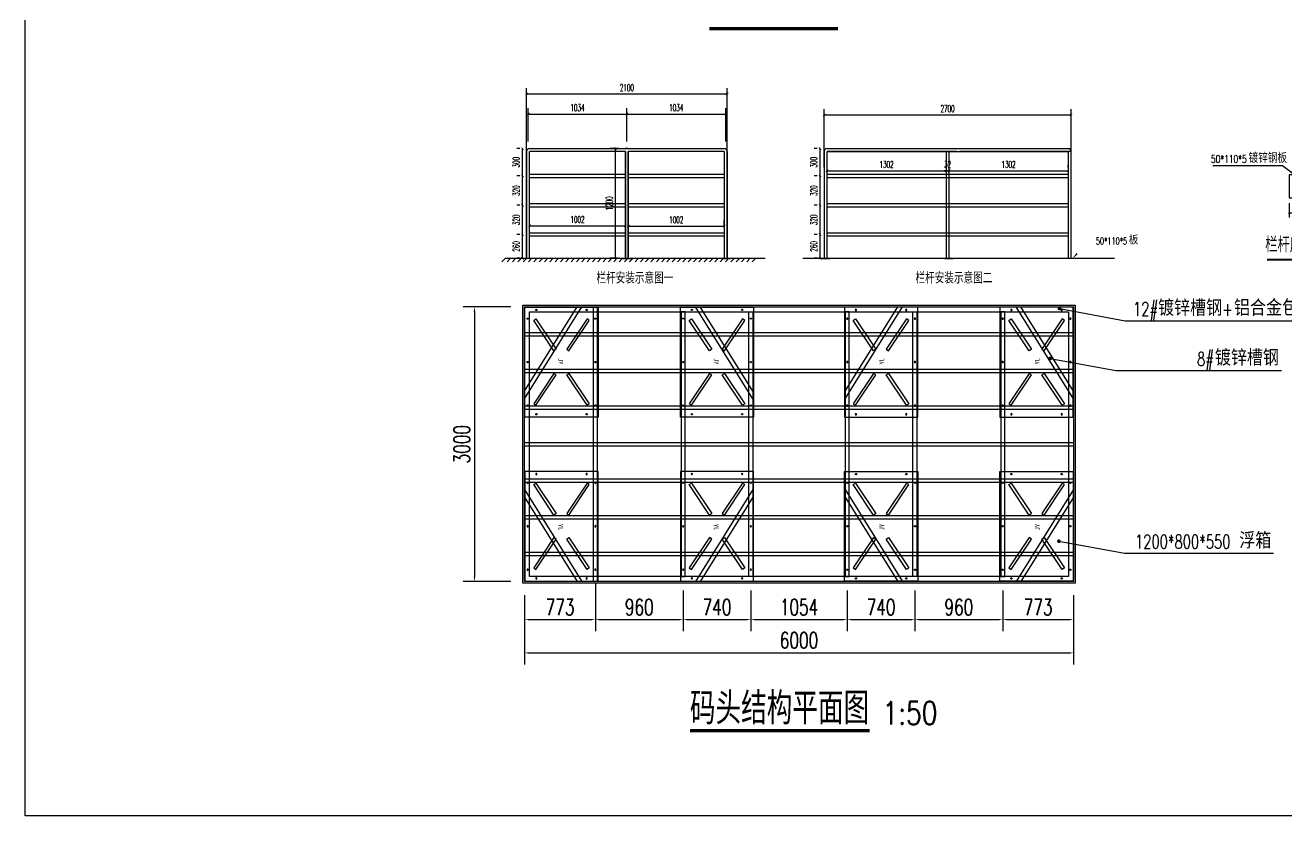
# Model space of a CAD drawing. Header units: millimetres. Extents: x 482615 to 507043, y 486319 to 505296.
# Drawn here: x 482615 to 496407, y 486319 to 494959 of the extents above; entities that cross this region are included whole.
import ezdxf

# ---------------------------------------------------------------- set-up
doc = ezdxf.new("R2010")
doc.units = ezdxf.units.MM
doc.header["$LTSCALE"] = 1000
for name, color, linetype in [('DIM_LEAD', 3, 'Continuous'), ('DIM_SYMB', 3, 'Continuous'), ('PUB_DIM', 3, 'Continuous'), ('PUB_TEXT', 7, 'Continuous'), ('W-FLOAT_BOWL浮筒', 253, 'Continuous'), ('W-STEEL_FRAME钢架', 3, 'Continuous'), ('W-STEEL_KEEL钢龙骨', 5, 'Continuous')]:
    doc.layers.add(name, color=color, linetype=linetype)
doc.styles.add('_TCH_DIM', font='SIMPLEX.shx', dxfattribs={"bigfont": 'hztxt.shx'})
doc.styles.add('_TCH_DIM_T3', font='SIMPLEX.shx', dxfattribs={"width": 0.494118, "bigfont": 'GBCBIG.shx'})
doc.styles.get("Standard").update_dxf_attribs({"font": 'simplex.shx', "width": 0.8, "bigfont": 'hztxt.shx'})
doc.styles.add('STANDARD_T3', font='simplex.shx', dxfattribs={"width": 0.7, "bigfont": 'hztxt.shx'})
doc.styles.add('黑体', font='simhei.ttf', dxfattribs={"width": 0.8})
doc.dimstyles.new('_TCH_ARCH&&25', dxfattribs={"dimtxt": 74.375, "dimasz": 25, "dimexe": 62.5, "dimexo": 75, "dimgap": 31.5625, "dimtad": 1, "dimdec": 0, "dimzin": 0, "dimdsep": 46, "dimtxsty": '_TCH_DIM_T3', "dimblk": 'ARCHTICK', "dimcen": 0.09, "dimclrt": 7, "dimazin": 2, "dimtfac": 1, "dimtdec": 0, "dimtix": 1, "dimtmove": 2, "dimatfit": 3, "dimfxl": 0, "dimtolj": 1, "dimtzin": 0, "dimarcsym": 0})
doc.dimstyles.new('W&&50', dxfattribs={"dimtxt": 175, "dimasz": 50, "dimexe": 125, "dimexo": 150, "dimgap": 50, "dimtad": 1, "dimdec": 0, "dimzin": 0, "dimdsep": 46, "dimtxsty": 'STANDARD_T3', "dimcen": 0.09, "dimclrd": 1, "dimclre": 1, "dimclrt": 7, "dimazin": 2, "dimtfac": 1, "dimtdec": 0, "dimtix": 1, "dimtmove": 2, "dimatfit": 3, "dimfxl": 0, "dimtolj": 1, "dimtzin": 0, "dimarcsym": 0})

# ---------------------------------------------------------------- blocks, each defined once
blk = doc.blocks.new('*D6')
at = {"layer": 'Defpoints', "color": 0, "transparency": 16777216}
for p in [(488075, 491880), (487527, 488880), (488075, 488880)]:
    blk.add_point(p, dxfattribs=at)
at = {"layer": 'W-STEEL_FRAME钢架', "color": 1, "lineweight": -2, "transparency": 16777216}
for p, q in [((487925, 491880), (487402, 491880)), ((487527, 491830), (487527, 488930)), ((487925, 488880), (487402, 488880))]:
    blk.add_line(p, q, dxfattribs=at)
at = {"layer": 'W-STEEL_FRAME钢架', "color": 1, "transparency": 16777216}
for points in [[(487518, 491830), (487535, 491830), (487527, 491880)], [(487518, 488930), (487535, 488930), (487527, 488880)]]:
    blk.add_solid(points, dxfattribs=at)
at = {"layer": 'W-STEEL_FRAME钢架', "color": 7, "transparency": 16777216, "insert": (487389, 490380), "char_height": 175, "attachment_point": 5, "rotation": 90, "style": 'STANDARD_T3'}
blk.add_mtext('\\A1;3000', dxfattribs=at)
blk = doc.blocks.new('*D7')
at = {"layer": 'Defpoints', "color": 0, "transparency": 16777216}
for p in [(488075, 488880), (494075, 488880), (494075, 488099)]:
    blk.add_point(p, dxfattribs=at)
at = {"layer": 'W-STEEL_FRAME钢架', "color": 1, "lineweight": -2, "transparency": 16777216}
for p, q in [((488075, 488730), (488075, 487974)), ((494075, 488730), (494075, 487974)), ((488125, 488099), (494025, 488099))]:
    blk.add_line(p, q, dxfattribs=at)
at = {"layer": 'W-STEEL_FRAME钢架', "color": 1, "transparency": 16777216}
for points in [[(488125, 488108), (488125, 488091), (488075, 488099)], [(494025, 488108), (494025, 488091), (494075, 488099)]]:
    blk.add_solid(points, dxfattribs=at)
at = {"layer": 'W-STEEL_FRAME钢架', "color": 7, "transparency": 16777216, "insert": (491075, 488237), "char_height": 175, "attachment_point": 5, "style": 'STANDARD_T3'}
blk.add_mtext('\\A1;6000', dxfattribs=at)
blk = doc.blocks.new('*D8')
at = {"layer": 'Defpoints', "color": 0, "transparency": 16777216}
for p in [(488848, 489008), (488075, 488880), (488848, 488463)]:
    blk.add_point(p, dxfattribs=at)
at = {"layer": 'W-STEEL_FRAME钢架', "color": 1, "lineweight": -2, "transparency": 16777216}
for p, q in [((488848, 488858), (488848, 488338)), ((488075, 488730), (488075, 488338)), ((488125, 488463), (488798, 488463))]:
    blk.add_line(p, q, dxfattribs=at)
at = {"layer": 'W-STEEL_FRAME钢架', "color": 1, "transparency": 16777216}
for points in [[(488125, 488471), (488125, 488455), (488075, 488463)], [(488798, 488471), (488798, 488455), (488848, 488463)]]:
    blk.add_solid(points, dxfattribs=at)
at = {"layer": 'W-STEEL_FRAME钢架', "color": 7, "transparency": 16777216, "insert": (488462, 488600), "char_height": 175, "attachment_point": 5, "style": 'STANDARD_T3'}
blk.add_mtext('\\A1;773', dxfattribs=at)
blk = doc.blocks.new('*D9')
at = {"layer": 'Defpoints', "color": 0, "transparency": 16777216}
for p in [(488848, 489008), (489808, 488933), (489808, 488463)]:
    blk.add_point(p, dxfattribs=at)
at = {"layer": 'W-STEEL_FRAME钢架', "color": 1, "lineweight": -2, "transparency": 16777216}
for p, q in [((488848, 488858), (488848, 488338)), ((489808, 488783), (489808, 488338)), ((488898, 488463), (489758, 488463))]:
    blk.add_line(p, q, dxfattribs=at)
at = {"layer": 'W-STEEL_FRAME钢架', "color": 1, "transparency": 16777216}
for points in [[(488898, 488471), (488898, 488455), (488848, 488463)], [(489758, 488471), (489758, 488455), (489808, 488463)]]:
    blk.add_solid(points, dxfattribs=at)
at = {"layer": 'W-STEEL_FRAME钢架', "color": 7, "transparency": 16777216, "insert": (489328, 488600), "char_height": 175, "attachment_point": 5, "style": 'STANDARD_T3'}
blk.add_mtext('\\A1;960', dxfattribs=at)
blk = doc.blocks.new('*D10')
at = {"layer": 'Defpoints', "color": 0, "transparency": 16777216}
for p in [(489808, 488933), (490548, 488933), (490548, 488463)]:
    blk.add_point(p, dxfattribs=at)
at = {"layer": 'W-STEEL_FRAME钢架', "color": 1, "lineweight": -2, "transparency": 16777216}
for p, q in [((489808, 488783), (489808, 488338)), ((490548, 488783), (490548, 488338)), ((489858, 488463), (490498, 488463))]:
    blk.add_line(p, q, dxfattribs=at)
at = {"layer": 'W-STEEL_FRAME钢架', "color": 1, "transparency": 16777216}
for points in [[(489858, 488471), (489858, 488455), (489808, 488463)], [(490498, 488471), (490498, 488455), (490548, 488463)]]:
    blk.add_solid(points, dxfattribs=at)
at = {"layer": 'W-STEEL_FRAME钢架', "color": 7, "transparency": 16777216, "insert": (490178, 488600), "char_height": 175, "attachment_point": 5, "style": 'STANDARD_T3'}
blk.add_mtext('\\A1;740', dxfattribs=at)
blk = doc.blocks.new('*D11')
at = {"layer": 'Defpoints', "color": 0, "transparency": 16777216}
for p in [(490548, 488933), (491602, 488933), (491602, 488463)]:
    blk.add_point(p, dxfattribs=at)
at = {"layer": 'W-STEEL_FRAME钢架', "color": 1, "lineweight": -2, "transparency": 16777216}
for p, q in [((490548, 488783), (490548, 488338)), ((491602, 488783), (491602, 488338)), ((490598, 488463), (491552, 488463))]:
    blk.add_line(p, q, dxfattribs=at)
at = {"layer": 'W-STEEL_FRAME钢架', "color": 1, "transparency": 16777216}
for points in [[(490598, 488471), (490598, 488455), (490548, 488463)], [(491552, 488471), (491552, 488455), (491602, 488463)]]:
    blk.add_solid(points, dxfattribs=at)
at = {"layer": 'W-STEEL_FRAME钢架', "color": 7, "transparency": 16777216, "insert": (491075, 488600), "char_height": 175, "attachment_point": 5, "style": 'STANDARD_T3'}
blk.add_mtext('\\A1;1054', dxfattribs=at)
blk = doc.blocks.new('*D12')
at = {"layer": 'Defpoints', "color": 0, "transparency": 16777216}
for p in [(491602, 488933), (492342, 488933), (492342, 488463)]:
    blk.add_point(p, dxfattribs=at)
at = {"layer": 'W-STEEL_FRAME钢架', "color": 1, "lineweight": -2, "transparency": 16777216}
for p, q in [((491602, 488783), (491602, 488338)), ((492342, 488783), (492342, 488338)), ((491652, 488463), (492292, 488463))]:
    blk.add_line(p, q, dxfattribs=at)
at = {"layer": 'W-STEEL_FRAME钢架', "color": 1, "transparency": 16777216}
for points in [[(491652, 488471), (491652, 488455), (491602, 488463)], [(492292, 488471), (492292, 488455), (492342, 488463)]]:
    blk.add_solid(points, dxfattribs=at)
at = {"layer": 'W-STEEL_FRAME钢架', "color": 7, "transparency": 16777216, "insert": (491972, 488600), "char_height": 175, "attachment_point": 5, "style": 'STANDARD_T3'}
blk.add_mtext('\\A1;740', dxfattribs=at)
blk = doc.blocks.new('*D13')
at = {"layer": 'Defpoints', "color": 0, "transparency": 16777216}
for p in [(492342, 488933), (493302, 488933), (493302, 488463)]:
    blk.add_point(p, dxfattribs=at)
at = {"layer": 'W-STEEL_FRAME钢架', "color": 1, "lineweight": -2, "transparency": 16777216}
for p, q in [((492342, 488783), (492342, 488338)), ((493302, 488783), (493302, 488338)), ((492392, 488463), (493252, 488463))]:
    blk.add_line(p, q, dxfattribs=at)
at = {"layer": 'W-STEEL_FRAME钢架', "color": 1, "transparency": 16777216}
for points in [[(492392, 488471), (492392, 488455), (492342, 488463)], [(493252, 488471), (493252, 488455), (493302, 488463)]]:
    blk.add_solid(points, dxfattribs=at)
at = {"layer": 'W-STEEL_FRAME钢架', "color": 7, "transparency": 16777216, "insert": (492822, 488600), "char_height": 175, "attachment_point": 5, "style": 'STANDARD_T3'}
blk.add_mtext('\\A1;960', dxfattribs=at)
blk = doc.blocks.new('*D14')
at = {"layer": 'Defpoints', "color": 0, "transparency": 16777216}
for p in [(493302, 488933), (494075, 488880), (494075, 488463)]:
    blk.add_point(p, dxfattribs=at)
at = {"layer": 'W-STEEL_FRAME钢架', "color": 1, "lineweight": -2, "transparency": 16777216}
for p, q in [((493302, 488783), (493302, 488338)), ((494075, 488730), (494075, 488338)), ((493352, 488463), (494025, 488463))]:
    blk.add_line(p, q, dxfattribs=at)
at = {"layer": 'W-STEEL_FRAME钢架', "color": 1, "transparency": 16777216}
for points in [[(493352, 488471), (493352, 488455), (493302, 488463)], [(494025, 488471), (494025, 488455), (494075, 488463)]]:
    blk.add_solid(points, dxfattribs=at)
at = {"layer": 'W-STEEL_FRAME钢架', "color": 7, "transparency": 16777216, "insert": (493689, 488600), "char_height": 175, "attachment_point": 5, "style": 'STANDARD_T3'}
blk.add_mtext('\\A1;773', dxfattribs=at)
blk = doc.blocks.new('*U31')
at = {"layer": 'W-STEEL_KEEL钢龙骨'}
blk.add_lwpolyline([(-3000, 20), (3000, 20), (3000, -20), (-3000, -20)], close=True, dxfattribs=at)
blk = doc.blocks.new('*U32')
at = {"layer": 'W-STEEL_KEEL钢龙骨', "color": 0, "linetype": 'ByBlock', "lineweight": -2, "transparency": 16777216}
for p in [(0, 2400), (0, 2000), (0, 1600), (0, 1200), (0, 800), (0, 400), (0, 0)]:
    blk.add_blockref('*U31', p, dxfattribs=at)
blk = doc.blocks.new('*U90')
blk.add_lwpolyline([(19, 19), (-19, -19)])
blk = doc.blocks.new('*U91')
at = {"color": 0, "linetype": 'ByBlock', "lineweight": -2, "transparency": 16777216}
for p in [(0, 0), (58, 0), (116, 0), (175, 0), (233, 0), (291, 0), (349, 0), (408, 0), (466, 0), (524, 0), (582, 0), (640, 0), (699, 0), (757, 0), (815, 0), (873, 0), (932, 0), (990, 0), (1048, 0), (1106, 0), (1165, 0), (1223, 0), (1281, 0), (1339, 0), (1397, 0), (1456, 0), (1514, 0), (1572, 0), (1630, 0), (1689, 0), (1747, 0), (1805, 0), (1863, 0), (1921, 0), (1980, 0), (2038, 0), (2096, 0), (2154, 0), (2213, 0), (2271, 0), (2329, 0), (2387, 0), (2445, 0), (2504, 0), (2562, 0), (2620, 0), (2678, 0), (2737, 0)]:
    blk.add_blockref('*U90', p, dxfattribs=at)
blk = doc.blocks.new('_ArchTick')
at = {"color": 0, "linetype": 'ByBlock', "const_width": 0.4}
blk.add_lwpolyline([(-0.5, -0.5), (0.5, 0.5)], dxfattribs=at)
blk = doc.blocks.new('*D92')
at = {"layer": 'Defpoints', "color": 0, "transparency": 16777216}
for p in [(489193, 493989), (488113, 493612), (489193, 493612)]:
    blk.add_point(p, dxfattribs=at)
at = {"layer": 'PUB_DIM', "color": 0, "lineweight": -2, "transparency": 16777216}
for p, q in [((488113, 493687), (488113, 494052)), ((489193, 493687), (489193, 494052)), ((488113, 493989), (489193, 493989))]:
    blk.add_line(p, q, dxfattribs=at)
at = {"layer": 'PUB_DIM', "color": 0, "lineweight": -2, "transparency": 16777216, "xscale": 25, "yscale": 25, "zscale": 25, "rotation": 180}
blk.add_blockref('_ArchTick', (488113, 493989), dxfattribs=at)
at = {"layer": 'PUB_DIM', "color": 0, "lineweight": -2, "transparency": 16777216, "xscale": 25, "yscale": 25, "zscale": 25}
blk.add_blockref('_ArchTick', (489193, 493989), dxfattribs=at)
at = {"layer": 'PUB_DIM', "color": 7, "transparency": 16777216, "insert": (488653, 494058), "char_height": 74.38, "attachment_point": 5, "style": '_TCH_DIM_T3'}
blk.add_mtext('\\A1;{\\W0.5;1034}', dxfattribs=at)
blk = doc.blocks.new('*D93')
at = {"layer": 'Defpoints', "color": 0, "transparency": 16777216}
for p in [(490273, 493989), (489193, 493612), (490273, 493612)]:
    blk.add_point(p, dxfattribs=at)
at = {"layer": 'PUB_DIM', "color": 0, "lineweight": -2, "transparency": 16777216}
for p, q in [((489193, 493687), (489193, 494052)), ((490273, 493687), (490273, 494052)), ((489193, 493989), (490273, 493989))]:
    blk.add_line(p, q, dxfattribs=at)
at = {"layer": 'PUB_DIM', "color": 0, "lineweight": -2, "transparency": 16777216, "xscale": 25, "yscale": 25, "zscale": 25, "rotation": 180}
blk.add_blockref('_ArchTick', (489193, 493989), dxfattribs=at)
at = {"layer": 'PUB_DIM', "color": 0, "lineweight": -2, "transparency": 16777216, "xscale": 25, "yscale": 25, "zscale": 25}
blk.add_blockref('_ArchTick', (490273, 493989), dxfattribs=at)
at = {"layer": 'PUB_DIM', "color": 7, "transparency": 16777216, "insert": (489733, 494058), "char_height": 74.4, "attachment_point": 5, "style": '_TCH_DIM_T3'}
blk.add_mtext('\\A1;1034', dxfattribs=at)
blk = doc.blocks.new('ssdfsdf')
for p, q in [((495469.5, 492556.9), (495359.5, 492556.9)), ((495359.5, 492556.9), (495359.5, 492506.9)), ((495469.5, 492506.9), (495469.5, 492556.9)), ((495359.5, 492506.9), (495469.5, 492506.9)), ((495311.7, 492372.5), (495537.6, 492372.5)), ((495311.7, 492371.4), (495537.6, 492371.4))]:
    blk.add_line(p, q)
at = {"color": 0, "linetype": 'ByBlock'}
for points, const_width in [([(495452.5, 492573.3), (495456.5, 492577.3)], 1.6), ([(495471.5, 492577.3), (495467.5, 492573.3)], 1.6), ([(495480.4, 492554.4), (495475.4, 492559.4)], 2), ([(495475.4, 492509.4), (495480.4, 492504.4)], 2), ([(495361.5, 492476.2), (495357.5, 492472.2)], 1.6), ([(495467.5, 492472.2), (495471.5, 492476.2)], 1.6)]:
    blk.add_lwpolyline(points, dxfattribs=dict(at, const_width=const_width))
for centre in [(495374.5, 492531.9), (495454.5, 492531.9)]:
    blk.add_circle(centre, 6.5)
at = {"layer": 'DIM_SYMB', "color": 7}
blk.add_line((495500.5, 492638.2), (495500.5, 492614.5), dxfattribs=at)
at = {"layer": 'DIM_SYMB'}
for p, q in [((495495.2, 492607), (495449.5, 492531.9)), ((495780, 492607), (495495.2, 492607)), ((495193.2, 492577.3), (495345.1, 492577.3)), ((495345.1, 492577.3), (495377.9, 492552.6)), ((495377.9, 492552.6), (495361.9, 492564.6)), ((495449.5, 492531.9), (495462.5, 492553.2))]:
    blk.add_line(p, q, dxfattribs=at)
at = {"layer": 'DIM_SYMB', "color": 7}
blk.add_circle((495500.5, 492627), 7.5, dxfattribs=at)
at = {"layer": 'PUB_DIM'}
for p, q in [((495454.5, 492543.9), (495454.5, 492585.3)), ((495469.5, 492543.9), (495469.5, 492585.3)), ((495454.5, 492575.3), (495450.5, 492575.3)), ((495454.5, 492575.3), (495469.5, 492575.3)), ((495469.5, 492575.3), (495473.5, 492575.3)), ((495469.5, 492556.9), (495490.4, 492556.9)), ((495477.9, 492556.9), (495477.9, 492544.1)), ((495469.5, 492506.9), (495490.4, 492506.9)), ((495477.9, 492506.9), (495477.9, 492519.6)), ((495359.5, 492494.9), (495359.5, 492464.2)), ((495359.5, 492474.2), (495403, 492474.2)), ((495469.5, 492474.2), (495426, 492474.2)), ((495469.5, 492494.9), (495469.5, 492464.2))]:
    blk.add_line(p, q, dxfattribs=at)
at = {"layer": 'DIM_SYMB', "color": 7, "style": '_TCH_DIM'}
for s, height, p in [('螺栓连接（', 25, (495538.7, 492614.5)), ('开孔', 25, (495732.2, 492614.5)), ('镀锌钢板', 20, (495271.2, 492583.3))]:
    blk.add_text(s, height=height, dxfattribs=at).set_placement(p)
at = {"layer": 'DIM_SYMB', "color": 7, "style": '_TCH_DIM', "width": 0.705882}
for s, height, p in [(')', 21.2, (495782.2, 492614.5)), ('12', 21.25, (495513, 492614.5)), ('13mm', 21.25, (495663.7, 492614.5)), ('50*110*5', 17, (495188.9, 492583.3))]:
    blk.add_text(s, height=height, dxfattribs=at).set_placement(p)
at = {"layer": 'PUB_DIM', "color": 7, "style": '_TCH_DIM_T3', "width": 0.494118}
for s, p in [('15', (495457.8, 492580.3)), ('110', (495408.1, 492478.7))]:
    blk.add_text(s, height=11.9, dxfattribs=at).set_placement(p)
blk.add_text('50', height=14.88, rotation=90, dxfattribs=at).set_placement((495498, 492525.9))
at = {"layer": 'PUB_TEXT'}
for s, height, p in [('加工数量：', 38.58, (495539.3, 492474.6)), ('12', 40, (495728.4, 492474.6))]:
    blk.add_text(s, height=height, dxfattribs=at).set_placement(p)
at = {"layer": 'PUB_TEXT', "width": 0.8}
blk.add_text('栏杆底部连接大样', height=33.76, dxfattribs=at).set_placement((495307.4, 492387.5))
blk = doc.blocks.new('*D135')
at = {"layer": 'Defpoints', "color": 0, "transparency": 16777216}
for p in [(492683, 493369), (491381, 493328), (492683, 493328)]:
    blk.add_point(p, dxfattribs=at)
at = {"layer": 'PUB_DIM', "color": 0, "lineweight": -2, "transparency": 16777216}
for p, q in [((491381, 493403), (491381, 493431)), ((491381, 493369), (492683, 493369)), ((492683, 493403), (492683, 493431))]:
    blk.add_line(p, q, dxfattribs=at)
at = {"layer": 'PUB_DIM', "color": 0, "lineweight": -2, "transparency": 16777216, "xscale": 25, "yscale": 25, "zscale": 25, "rotation": 180}
blk.add_blockref('_ArchTick', (491381, 493369), dxfattribs=at)
at = {"layer": 'PUB_DIM', "color": 0, "lineweight": -2, "transparency": 16777216, "xscale": 25, "yscale": 25, "zscale": 25}
blk.add_blockref('_ArchTick', (492683, 493369), dxfattribs=at)
at = {"layer": 'PUB_DIM', "color": 7, "transparency": 16777216, "insert": (492032, 493438), "char_height": 74.4, "attachment_point": 5, "style": '_TCH_DIM_T3'}
blk.add_mtext('\\A1;1302', dxfattribs=at)
blk = doc.blocks.new('*D136')
at = {"layer": 'Defpoints', "color": 0, "transparency": 16777216}
for p in [(492715, 493369), (492683, 493328), (492715, 493328)]:
    blk.add_point(p, dxfattribs=at)
at = {"layer": 'PUB_DIM', "color": 0, "lineweight": -2, "transparency": 16777216}
for p, q in [((492683, 493369), (492658, 493369)), ((492683, 493403), (492683, 493431)), ((492683, 493369), (492715, 493369)), ((492715, 493403), (492715, 493431)), ((492715, 493369), (492740, 493369))]:
    blk.add_line(p, q, dxfattribs=at)
at = {"layer": 'PUB_DIM', "color": 0, "lineweight": -2, "transparency": 16777216, "xscale": 25, "yscale": 25, "zscale": 25}
blk.add_blockref('_ArchTick', (492683, 493369), dxfattribs=at)
at = {"layer": 'PUB_DIM', "color": 0, "lineweight": -2, "transparency": 16777216, "xscale": 25, "yscale": 25, "zscale": 25, "rotation": 180}
blk.add_blockref('_ArchTick', (492715, 493369), dxfattribs=at)
at = {"layer": 'PUB_DIM', "color": 7, "transparency": 16777216, "insert": (492699, 493438), "char_height": 74.4, "attachment_point": 5, "style": '_TCH_DIM_T3'}
blk.add_mtext('\\A1;32', dxfattribs=at)
blk = doc.blocks.new('*D137')
at = {"layer": 'Defpoints', "color": 0, "transparency": 16777216}
for p in [(494017, 493369), (492715, 493328), (494017, 493328)]:
    blk.add_point(p, dxfattribs=at)
at = {"layer": 'PUB_DIM', "color": 0, "lineweight": -2, "transparency": 16777216}
for p, q in [((492715, 493403), (492715, 493431)), ((492715, 493369), (494017, 493369)), ((494017, 493403), (494017, 493431))]:
    blk.add_line(p, q, dxfattribs=at)
at = {"layer": 'PUB_DIM', "color": 0, "lineweight": -2, "transparency": 16777216, "xscale": 25, "yscale": 25, "zscale": 25, "rotation": 180}
blk.add_blockref('_ArchTick', (492715, 493369), dxfattribs=at)
at = {"layer": 'PUB_DIM', "color": 0, "lineweight": -2, "transparency": 16777216, "xscale": 25, "yscale": 25, "zscale": 25}
blk.add_blockref('_ArchTick', (494017, 493369), dxfattribs=at)
at = {"layer": 'PUB_DIM', "color": 7, "transparency": 16777216, "insert": (493366, 493438), "char_height": 74.4, "attachment_point": 5, "style": '_TCH_DIM_T3'}
blk.add_mtext('\\A1;1302', dxfattribs=at)
blk = doc.blocks.new('*D138')
at = {"layer": 'Defpoints', "color": 0, "transparency": 16777216}
for p in [(494049, 493979), (491349, 493328), (494049, 493328)]:
    blk.add_point(p, dxfattribs=at)
at = {"layer": 'PUB_DIM', "color": 0, "lineweight": -2, "transparency": 16777216}
for p, q in [((491349, 493403), (491349, 494041)), ((491349, 493979), (494049, 493979)), ((494049, 493403), (494049, 494041))]:
    blk.add_line(p, q, dxfattribs=at)
at = {"layer": 'PUB_DIM', "color": 0, "lineweight": -2, "transparency": 16777216, "xscale": 25, "yscale": 25, "zscale": 25, "rotation": 180}
blk.add_blockref('_ArchTick', (491349, 493979), dxfattribs=at)
at = {"layer": 'PUB_DIM', "color": 0, "lineweight": -2, "transparency": 16777216, "xscale": 25, "yscale": 25, "zscale": 25}
blk.add_blockref('_ArchTick', (494049, 493979), dxfattribs=at)
at = {"layer": 'PUB_DIM', "color": 7, "transparency": 16777216, "insert": (492699, 494048), "char_height": 74.4, "attachment_point": 5, "style": '_TCH_DIM_T3'}
blk.add_mtext('\\A1;2700', dxfattribs=at)
blk = doc.blocks.new('*D139')
at = {"layer": 'Defpoints', "color": 0, "transparency": 16777216}
for p in [(490289, 494208), (488097, 493403), (490289, 493403)]:
    blk.add_point(p, dxfattribs=at)
at = {"layer": 'PUB_DIM', "color": 0, "lineweight": -2, "transparency": 16777216}
for p, q in [((488097, 493478), (488097, 494271)), ((488097, 494208), (490289, 494208)), ((490289, 493478), (490289, 494271))]:
    blk.add_line(p, q, dxfattribs=at)
at = {"layer": 'PUB_DIM', "color": 0, "lineweight": -2, "transparency": 16777216, "xscale": 25, "yscale": 25, "zscale": 25, "rotation": 180}
blk.add_blockref('_ArchTick', (488097, 494208), dxfattribs=at)
at = {"layer": 'PUB_DIM', "color": 0, "lineweight": -2, "transparency": 16777216, "xscale": 25, "yscale": 25, "zscale": 25}
blk.add_blockref('_ArchTick', (490289, 494208), dxfattribs=at)
at = {"layer": 'PUB_DIM', "color": 7, "transparency": 16777216, "insert": (489193, 494277), "char_height": 74.4, "attachment_point": 5, "style": '_TCH_DIM_T3'}
blk.add_mtext('\\A1;2100', dxfattribs=at)
blk = doc.blocks.new('*D140')
at = {"layer": 'Defpoints', "color": 0, "transparency": 16777216}
for p in [(489209, 492688), (490257, 492764), (490257, 492688)]:
    blk.add_point(p, dxfattribs=at)
at = {"layer": 'PUB_DIM', "color": 0, "lineweight": -2, "transparency": 16777216}
for p, q in [((489209, 492763), (489209, 492826)), ((490257, 492763), (490257, 492826)), ((489209, 492764), (490257, 492764))]:
    blk.add_line(p, q, dxfattribs=at)
at = {"layer": 'PUB_DIM', "color": 0, "lineweight": -2, "transparency": 16777216, "xscale": 25, "yscale": 25, "zscale": 25, "rotation": 180}
blk.add_blockref('_ArchTick', (489209, 492764), dxfattribs=at)
at = {"layer": 'PUB_DIM', "color": 0, "lineweight": -2, "transparency": 16777216, "xscale": 25, "yscale": 25, "zscale": 25}
blk.add_blockref('_ArchTick', (490257, 492764), dxfattribs=at)
at = {"layer": 'PUB_DIM', "color": 7, "transparency": 16777216, "insert": (489733, 492832), "char_height": 74.4, "attachment_point": 5, "style": '_TCH_DIM_T3'}
blk.add_mtext('\\A1;1002', dxfattribs=at)
blk = doc.blocks.new('*D141')
at = {"layer": 'Defpoints', "color": 0, "transparency": 16777216}
for p in [(488129, 492688), (489177, 492767), (489177, 492688)]:
    blk.add_point(p, dxfattribs=at)
at = {"layer": 'PUB_DIM', "color": 0, "lineweight": -2, "transparency": 16777216}
for p, q in [((488129, 492763), (488129, 492830)), ((489177, 492763), (489177, 492830)), ((488129, 492767), (489177, 492767))]:
    blk.add_line(p, q, dxfattribs=at)
at = {"layer": 'PUB_DIM', "color": 0, "lineweight": -2, "transparency": 16777216, "xscale": 25, "yscale": 25, "zscale": 25, "rotation": 180}
blk.add_blockref('_ArchTick', (488129, 492767), dxfattribs=at)
at = {"layer": 'PUB_DIM', "color": 0, "lineweight": -2, "transparency": 16777216, "xscale": 25, "yscale": 25, "zscale": 25}
blk.add_blockref('_ArchTick', (489177, 492767), dxfattribs=at)
at = {"layer": 'PUB_DIM', "color": 7, "transparency": 16777216, "insert": (488653, 492836), "char_height": 74.4, "attachment_point": 5, "style": '_TCH_DIM_T3'}
blk.add_mtext('\\A1;1002', dxfattribs=at)
blk = doc.blocks.new('*D142')
at = {"layer": 'Defpoints', "color": 0, "transparency": 16777216}
for p in [(489070, 493612), (489177, 493612), (489177, 492412)]:
    blk.add_point(p, dxfattribs=at)
at = {"layer": 'PUB_DIM', "color": 0, "lineweight": -2, "transparency": 16777216}
for p, q in [((489102, 493612), (489008, 493612)), ((489070, 492412), (489070, 493612)), ((489102, 492412), (489008, 492412))]:
    blk.add_line(p, q, dxfattribs=at)
at = {"layer": 'PUB_DIM', "color": 0, "lineweight": -2, "transparency": 16777216, "xscale": 25, "yscale": 25, "zscale": 25}
for p, rotation in [((489070, 493612), 90), ((489070, 492412), 270)]:
    blk.add_blockref('_ArchTick', p, dxfattribs=dict(at, rotation=rotation))
at = {"layer": 'PUB_DIM', "color": 7, "transparency": 16777216, "insert": (489001, 493012), "char_height": 74.4, "attachment_point": 5, "rotation": 90, "style": '_TCH_DIM_T3'}
blk.add_mtext('\\A1;1200', dxfattribs=at)
blk = doc.blocks.new('*D143')
at = {"layer": 'Defpoints', "color": 0, "transparency": 16777216}
for p in [(491305, 492672), (491349, 492672), (491349, 492412)]:
    blk.add_point(p, dxfattribs=at)
at = {"layer": 'PUB_DIM', "color": 0, "lineweight": -2, "transparency": 16777216}
for p, q in [((491274, 492672), (491242, 492672)), ((491305, 492412), (491305, 492672)), ((491274, 492412), (491242, 492412))]:
    blk.add_line(p, q, dxfattribs=at)
at = {"layer": 'PUB_DIM', "color": 0, "lineweight": -2, "transparency": 16777216, "xscale": 25, "yscale": 25, "zscale": 25}
for p, rotation in [((491305, 492672), 90), ((491305, 492412), 270)]:
    blk.add_blockref('_ArchTick', p, dxfattribs=dict(at, rotation=rotation))
at = {"layer": 'PUB_DIM', "color": 7, "transparency": 16777216, "insert": (491236, 492542), "char_height": 74.4, "attachment_point": 5, "rotation": 90, "style": '_TCH_DIM_T3'}
blk.add_mtext('\\A1;260', dxfattribs=at)
blk = doc.blocks.new('*D144')
at = {"layer": 'Defpoints', "color": 0, "transparency": 16777216}
for p in [(491305, 492992), (491349, 492992), (491349, 492672)]:
    blk.add_point(p, dxfattribs=at)
at = {"layer": 'PUB_DIM', "color": 0, "lineweight": -2, "transparency": 16777216}
for p, q in [((491274, 492992), (491242, 492992)), ((491305, 492672), (491305, 492992)), ((491274, 492672), (491242, 492672))]:
    blk.add_line(p, q, dxfattribs=at)
at = {"layer": 'PUB_DIM', "color": 0, "lineweight": -2, "transparency": 16777216, "xscale": 25, "yscale": 25, "zscale": 25}
for p, rotation in [((491305, 492992), 90), ((491305, 492672), 270)]:
    blk.add_blockref('_ArchTick', p, dxfattribs=dict(at, rotation=rotation))
at = {"layer": 'PUB_DIM', "color": 7, "transparency": 16777216, "insert": (491236, 492832), "char_height": 74.4, "attachment_point": 5, "rotation": 90, "style": '_TCH_DIM_T3'}
blk.add_mtext('\\A1;320', dxfattribs=at)
blk = doc.blocks.new('*D145')
at = {"layer": 'Defpoints', "color": 0, "transparency": 16777216}
for p in [(491305, 493312), (491349, 493312), (491349, 492992)]:
    blk.add_point(p, dxfattribs=at)
at = {"layer": 'PUB_DIM', "color": 0, "lineweight": -2, "transparency": 16777216}
for p, q in [((491274, 493312), (491242, 493312)), ((491305, 492992), (491305, 493312)), ((491274, 492992), (491242, 492992))]:
    blk.add_line(p, q, dxfattribs=at)
at = {"layer": 'PUB_DIM', "color": 0, "lineweight": -2, "transparency": 16777216, "xscale": 25, "yscale": 25, "zscale": 25}
for p, rotation in [((491305, 493312), 90), ((491305, 492992), 270)]:
    blk.add_blockref('_ArchTick', p, dxfattribs=dict(at, rotation=rotation))
at = {"layer": 'PUB_DIM', "color": 7, "transparency": 16777216, "insert": (491236, 493152), "char_height": 74.4, "attachment_point": 5, "rotation": 90, "style": '_TCH_DIM_T3'}
blk.add_mtext('\\A1;320', dxfattribs=at)
blk = doc.blocks.new('*D146')
at = {"layer": 'Defpoints', "color": 0, "transparency": 16777216}
for p in [(491305, 493612), (491349, 493612), (491349, 493312)]:
    blk.add_point(p, dxfattribs=at)
at = {"layer": 'PUB_DIM', "color": 0, "lineweight": -2, "transparency": 16777216}
for p, q in [((491274, 493612), (491242, 493612)), ((491305, 493312), (491305, 493612)), ((491274, 493312), (491242, 493312))]:
    blk.add_line(p, q, dxfattribs=at)
at = {"layer": 'PUB_DIM', "color": 0, "lineweight": -2, "transparency": 16777216, "xscale": 25, "yscale": 25, "zscale": 25}
for p, rotation in [((491305, 493612), 90), ((491305, 493312), 270)]:
    blk.add_blockref('_ArchTick', p, dxfattribs=dict(at, rotation=rotation))
at = {"layer": 'PUB_DIM', "color": 7, "transparency": 16777216, "insert": (491236, 493462), "char_height": 74.4, "attachment_point": 5, "rotation": 90, "style": '_TCH_DIM_T3'}
blk.add_mtext('\\A1;300', dxfattribs=at)
blk = doc.blocks.new('*D147')
at = {"layer": 'Defpoints', "color": 0, "transparency": 16777216}
for p in [(488052, 492672), (488097, 492672), (488097, 492412)]:
    blk.add_point(p, dxfattribs=at)
at = {"layer": 'PUB_DIM', "color": 0, "lineweight": -2, "transparency": 16777216}
for p, q in [((488022, 492672), (487989, 492672)), ((488052, 492412), (488052, 492672)), ((488022, 492412), (487989, 492412))]:
    blk.add_line(p, q, dxfattribs=at)
at = {"layer": 'PUB_DIM', "color": 0, "lineweight": -2, "transparency": 16777216, "xscale": 25, "yscale": 25, "zscale": 25}
for p, rotation in [((488052, 492672), 90), ((488052, 492412), 270)]:
    blk.add_blockref('_ArchTick', p, dxfattribs=dict(at, rotation=rotation))
at = {"layer": 'PUB_DIM', "color": 7, "transparency": 16777216, "insert": (487983, 492542), "char_height": 74.4, "attachment_point": 5, "rotation": 90, "style": '_TCH_DIM_T3'}
blk.add_mtext('\\A1;260', dxfattribs=at)
blk = doc.blocks.new('*D148')
at = {"layer": 'Defpoints', "color": 0, "transparency": 16777216}
for p in [(488052, 492992), (488097, 492992), (488097, 492672)]:
    blk.add_point(p, dxfattribs=at)
at = {"layer": 'PUB_DIM', "color": 0, "lineweight": -2, "transparency": 16777216}
for p, q in [((488022, 492992), (487989, 492992)), ((488052, 492672), (488052, 492992)), ((488022, 492672), (487989, 492672))]:
    blk.add_line(p, q, dxfattribs=at)
at = {"layer": 'PUB_DIM', "color": 0, "lineweight": -2, "transparency": 16777216, "xscale": 25, "yscale": 25, "zscale": 25}
for p, rotation in [((488052, 492992), 90), ((488052, 492672), 270)]:
    blk.add_blockref('_ArchTick', p, dxfattribs=dict(at, rotation=rotation))
at = {"layer": 'PUB_DIM', "color": 7, "transparency": 16777216, "insert": (487983, 492832), "char_height": 74.4, "attachment_point": 5, "rotation": 90, "style": '_TCH_DIM_T3'}
blk.add_mtext('\\A1;320', dxfattribs=at)
blk = doc.blocks.new('*D149')
at = {"layer": 'Defpoints', "color": 0, "transparency": 16777216}
for p in [(488052, 493312), (488097, 493312), (488097, 492992)]:
    blk.add_point(p, dxfattribs=at)
at = {"layer": 'PUB_DIM', "color": 0, "lineweight": -2, "transparency": 16777216}
for p, q in [((488022, 493312), (487989, 493312)), ((488052, 492992), (488052, 493312)), ((488022, 492992), (487989, 492992))]:
    blk.add_line(p, q, dxfattribs=at)
at = {"layer": 'PUB_DIM', "color": 0, "lineweight": -2, "transparency": 16777216, "xscale": 25, "yscale": 25, "zscale": 25}
for p, rotation in [((488052, 493312), 90), ((488052, 492992), 270)]:
    blk.add_blockref('_ArchTick', p, dxfattribs=dict(at, rotation=rotation))
at = {"layer": 'PUB_DIM', "color": 7, "transparency": 16777216, "insert": (487983, 493152), "char_height": 74.4, "attachment_point": 5, "rotation": 90, "style": '_TCH_DIM_T3'}
blk.add_mtext('\\A1;320', dxfattribs=at)
blk = doc.blocks.new('*D150')
at = {"layer": 'Defpoints', "color": 0, "transparency": 16777216}
for p in [(488052, 493612), (488097, 493612), (488097, 493312)]:
    blk.add_point(p, dxfattribs=at)
at = {"layer": 'PUB_DIM', "color": 0, "lineweight": -2, "transparency": 16777216}
for p, q in [((488022, 493612), (487989, 493612)), ((488052, 493312), (488052, 493612)), ((488022, 493312), (487989, 493312))]:
    blk.add_line(p, q, dxfattribs=at)
at = {"layer": 'PUB_DIM', "color": 0, "lineweight": -2, "transparency": 16777216, "xscale": 25, "yscale": 25, "zscale": 25}
for p, rotation in [((488052, 493612), 90), ((488052, 493312), 270)]:
    blk.add_blockref('_ArchTick', p, dxfattribs=dict(at, rotation=rotation))
at = {"layer": 'PUB_DIM', "color": 7, "transparency": 16777216, "insert": (487983, 493462), "char_height": 74.4, "attachment_point": 5, "rotation": 90, "style": '_TCH_DIM_T3'}
blk.add_mtext('\\A1;300', dxfattribs=at)
blk = doc.blocks.new('$matou$00000186')
for points in [[(-600, 400), (600, 400), (600, -400), (-600, -400)], [(-456, 304), (-472, 279), (-140, 57), (-123, 82)], [(456, 304), (472, 279), (140, 57), (123, 82)], [(-456, -304), (-472, -279), (-140, -57), (-123, -82)], [(456, -304), (472, -279), (140, -57), (123, -82)]]:
    blk.add_lwpolyline(points, close=True)
for centre in [(-570, 275), (-475, 370), (0, 370), (475, 370), (570, 275), (-570, -275), (570, -275), (-475, -370), (0, -370), (475, -370)]:
    blk.add_circle(centre, 7)
at = {"layer": 'PUB_TEXT', "style": '黑体', "width": 0.8}
blk.add_text('JY', height=52.6, dxfattribs=at).set_placement((-44, -35))

msp = doc.modelspace()

# ---------------------------------------------------------------- linework, layer by layer
for p, q in [((489176.6, 493612.3), (490256.6, 493612.3)), ((489176.6, 493612.3), (490256.6, 493612.3)), ((490256.6, 493580.3), (490256.6, 492412.3)), ((490288.6, 493580.3), (490288.6, 492412.3)), ((490288.6, 492412.3), (490288.6, 493580.3)), ((491349.3, 493580.3), (491349.3, 492412.3)), ((491381.3, 492412.3), (491381.3, 493580.3)), ((494017.3, 493580.3), (494017.3, 492412.3)), ((494049.3, 492412.3), (494049.3, 493580.3)), ((490256.6, 492412.3), (490288.6, 492412.3)), ((491349.3, 492412.3), (491381.3, 492412.3)), ((494016.2, 492414.7), (494048.2, 492414.7))]:
    msp.add_line(p, q)
for points in [[(488096.6, 492412.3), (488096.6, 493580.3)], [(488096.6, 493580.3), (488096.6, 492412.3), (488128.6, 492412.3), (488128.6, 493580.3)], [(488128.6, 493612.3), (489208.6, 493612.3)], [(489176.6, 493580.3), (488128.6, 493580.3)], [(488285.4, 493612.3), (489176.6, 493612.3), (489208.6, 493612.3)], [(489208.6, 493612.3), (489176.6, 493612.3)], [(489208.6, 493612.3), (489176.6, 493612.3)], [(489176.6, 492412.3), (489176.6, 493580.3)], [(489176.6, 493580.3), (489176.6, 492412.3), (489208.6, 492412.3), (489208.6, 493580.3)], [(489176.6, 493580.3), (489176.6, 492412.3), (489208.6, 492412.3), (489208.6, 493580.3)], [(490256.6, 493580.3), (489208.6, 493580.3)], [(489208.6, 493580.3), (489208.6, 492412.3)], [(491381.3, 493612.3), (494049.3, 493612.3)], [(492799.3, 493580.3), (491381.3, 493580.3)], [(491381.3, 493580.3), (494017.3, 493580.3)], [(494049.3, 493580.3), (492831.3, 493580.3)], [(488096.6, 493328.2), (488096.6, 493328.2), (488096.6, 493296.2)], [(489176.6, 493328.2), (488128.6, 493328.2)], [(488128.6, 493296.2), (489176.6, 493296.2)], [(489176.6, 493328.2), (489176.6, 493328.2), (489176.6, 493296.2)], [(489208.6, 493296.2), (489208.6, 493328.2)], [(490256.6, 493328.2), (489208.6, 493328.2)], [(489208.6, 493296.2), (490256.6, 493296.2)], [(490288.6, 493296.2), (490288.6, 493328.2)], [(491349.3, 493328.2), (491349.3, 493328.2), (491349.3, 493296.2)], [(494017.3, 493328.2), (491381.3, 493328.2)], [(491381.3, 493296.2), (494017.3, 493296.2)], [(488096.6, 493008.2), (488096.6, 493008.2), (488096.6, 492976.2)], [(489176.6, 493008.2), (488128.6, 493008.2)], [(488128.6, 492976.2), (489176.6, 492976.2)], [(489176.6, 493008.2), (489176.6, 493008.2), (489176.6, 492976.2)], [(489208.6, 492976.2), (489208.6, 493008.2)], [(490256.6, 493008.2), (489208.6, 493008.2)], [(489208.6, 492976.2), (490256.6, 492976.2)], [(490288.6, 492976.2), (490288.6, 493008.2)], [(491349.3, 493008.2), (491349.3, 493008.2), (491349.3, 492976.2)], [(491349.3, 493008.2), (491349.3, 493008.2)], [(494017.3, 493008.2), (491381.3, 493008.2)], [(491381.3, 492976.2), (494017.3, 492976.2)], [(488096.6, 492688.2), (488096.6, 492688.2), (488096.6, 492656.2)], [(489176.6, 492688.2), (488128.6, 492688.2)], [(489176.6, 492688.2), (489176.6, 492688.2), (489176.6, 492656.2)], [(489208.6, 492656.2), (489208.6, 492688.2)], [(490256.6, 492688.2), (489208.6, 492688.2)], [(490288.6, 492656.2), (490288.6, 492688.2)], [(491349.3, 492688.2), (491349.3, 492688.2), (491349.3, 492656.2)], [(491349.3, 492688.2), (491349.3, 492688.2)], [(494017.3, 492688.2), (491381.3, 492688.2)], [(488128.6, 492656.2), (489176.6, 492656.2)], [(489208.6, 492656.2), (490256.6, 492656.2)], [(491381.3, 492656.2), (494017.3, 492656.2)], [(487864.6, 492412.3), (490703.1, 492412.3)], [(491117.3, 492412.3), (494525.1, 492412.3)]]:
    msp.add_lwpolyline(points)
for points in [[(492683.3, 492412.3), (492715.3, 492412.3), (492715.3, 493580.3), (492683.3, 493580.3)], [(488068.3, 492413.2), (488161.9, 492413.2), (488161.9, 492408.2), (488068.3, 492408.2)], [(489148.3, 492412.3), (489241.9, 492412.3), (489241.9, 492407.3), (489148.3, 492407.3)], [(490228.3, 492412.3), (490321.9, 492412.3), (490321.9, 492407.3), (490228.3, 492407.3)], [(491321, 492412.3), (491414.6, 492412.3), (491414.6, 492407.3), (491321, 492407.3)], [(492667.6, 492412.3), (492761.2, 492412.3), (492761.2, 492407.3), (492667.6, 492407.3)], [(493987.9, 492414.7), (494081.5, 492414.7), (494081.5, 492409.7), (493987.9, 492409.7)]]:
    msp.add_lwpolyline(points, close=True)
for centre, start, end in [((488128.6, 493580.3), 90, 180), ((490256.6, 493580.3), 0, 90), ((491381.3, 493580.3), 90, 180), ((494017.3, 493580.3), 0, 90)]:
    msp.add_arc(centre, 32, start, end)
at = {"layer": 'DIM_LEAD'}
for p, q in [((493922.7, 491862.4), (494639, 491730.1)), ((494639, 491730.1), (496730.4, 491730.1)), ((493820.6, 491318), (494536.9, 491185.7)), ((494536.9, 491185.7), (496349.1, 491185.7)), ((493916.3, 489319.9), (494632.6, 489187.6)), ((494632.6, 489187.6), (496261.4, 489187.6))]:
    msp.add_line(p, q, dxfattribs=at)
at = {"layer": 'DIM_LEAD', "const_width": 20}
for points in [[(493912.9, 491864.2, 1), (493932.5, 491860.6, 1)], [(493810.7, 491319.8, 1), (493830.4, 491316.2, 1)], [(493906.4, 489321.7, 1), (493926.1, 489318.1, 1)]]:
    msp.add_lwpolyline(points, format="xyb", close=True, dxfattribs=at)
at = {"layer": 'DIM_SYMB', "const_width": 35}
for points in [[(490094.3, 494921.2), (491500.4, 494921.2)], [(489881.7, 487250.4), (491847.8, 487250.4)]]:
    msp.add_lwpolyline(points, dxfattribs=at)
at = {"layer": 'DIM_SYMB'}
msp.add_lwpolyline([(494891.8, 492538.5, 0, 0, 0), (494187, 492538.5, 0, 0, 0), (494064.2, 492409.7, 0, 20, 0), (494116, 492464, 0, 0, 0)], format="xyseb", dxfattribs=at)
at = {"layer": 'W-STEEL_FRAME钢架', "color": 5}
msp.add_lwpolyline([(488055, 491900.5), (494095, 491900.5), (494095, 488860.5), (488055, 488860.5)], close=True, dxfattribs=at)
at = {"layer": 'W-STEEL_FRAME钢架'}
for points in [[(488075, 491880.5), (494075, 491880.5), (494075, 488880.5), (488075, 488880.5)], [(488128, 491827.5), (494022, 491827.5), (494022, 488933.5), (488128, 488933.5)]]:
    msp.add_lwpolyline(points, close=True, dxfattribs=at)
at = {"layer": 'W-STEEL_FRAME钢架', "color": 6}
for points in [[(488075, 490877.5), (488701.8, 491880.5)], [(488075, 490958.6), (488651.1, 491880.5)], [(490569.5, 490877.5), (489942.8, 491880.5)], [(490569.5, 490958.6), (489993.5, 491880.5)], [(491580.5, 490877.5), (492207.3, 491880.5)], [(491580.5, 490958.6), (492156.6, 491880.5)], [(494075, 490877.5), (493448.3, 491880.5)], [(494075, 490958.6), (493499, 491880.5)], [(488075, 489883.5), (488701.8, 488880.5)], [(488075, 489802.3), (488651.1, 488880.5)], [(490569.5, 489883.5), (489942.8, 488880.5)], [(490569.5, 489802.3), (489993.5, 488880.5)], [(491580.5, 489883.5), (492207.3, 488880.5)], [(491580.5, 489802.3), (492156.6, 488880.5)], [(494075, 489883.5), (493448.3, 488880.5)], [(494075, 489802.3), (493499, 488880.5)]]:
    msp.add_lwpolyline(points, dxfattribs=at)
for points in [[(488826.5, 491880.5), (488869.5, 491880.5), (488869.5, 488880.5), (488826.5, 488880.5)], [(489829.5, 491827.5), (489786.5, 491827.5), (489786.5, 488933.5), (489829.5, 488933.5)], [(490526.5, 491827.5), (490569.5, 491827.5), (490569.5, 488933.5), (490526.5, 488933.5)], [(491623.5, 491827.5), (491580.5, 491827.5), (491580.5, 488933.5), (491623.5, 488933.5)], [(492320.5, 491827.5), (492363.5, 491827.5), (492363.5, 488933.5), (492320.5, 488933.5)], [(493323.5, 491827.5), (493280.5, 491827.5), (493280.5, 488933.5), (493323.5, 488933.5)]]:
    msp.add_lwpolyline(points, close=True, dxfattribs=at)
at = {"layer": 'W-STEEL_KEEL钢龙骨'}
msp.add_lwpolyline([(482615, 505296.3), (507042.5, 505296.3), (507042.5, 486319.3), (482615, 486319.3)], close=True, dxfattribs=at)

# ---------------------------------------------------------------- block references
at = {"xscale": 5, "yscale": 5, "zscale": 5}
msp.add_blockref('ssdfsdf', (-1980365.7, -1969461.3), dxfattribs=at)
msp.add_blockref('*U91', (487845.2, 492393.5))
at = {"layer": 'W-FLOAT_BOWL浮筒'}
for p, rotation in [((488478, 491277.5), 270), ((490178, 491277.5), 270), ((491972, 489483.5), 89.99999999999999), ((493672, 489483.5), 89.99999999999999)]:
    msp.add_blockref('$matou$00000186', p, dxfattribs=dict(at, rotation=rotation))
at = {"layer": 'W-FLOAT_BOWL浮筒', "yscale": -1}
for p, rotation in [((491972, 491277.5), 270), ((493672, 491277.5), 270), ((488478, 489483.5), 90.00000000000001), ((490178, 489483.5), 90.00000000000001)]:
    msp.add_blockref('$matou$00000186', p, dxfattribs=dict(at, rotation=rotation))
at = {"layer": 'W-STEEL_KEEL钢龙骨'}
msp.add_blockref('*U32', (491075, 489180.5), dxfattribs=at)

# ---------------------------------------------------------------- texts
at = {"layer": 'PUB_TEXT', "color": 7, "style": '_TCH_DIM', "width": 0.705882}
for s, height, p in [('50*110*5', 74.38, (494320.1, 492564.7)), ('12#', 148.75, (494725.5, 491782.6)), ('+', 148.8, (495700.5, 491782.6)), ('8#', 148.75, (495426.4, 491238.2)), ('1200*800*550', 148.75, (494747.9, 489240.1))]:
    msp.add_text(s, height=height, dxfattribs=at).set_placement(p)
at = {"layer": 'PUB_TEXT', "color": 7, "style": '_TCH_DIM'}
for s, height, p in [('板', 87.5, (494680.1, 492564.7)), ('镀锌槽钢', 175, (495000.5, 491782.6)), ('铝合金包边', 175, (495830.5, 491782.6)), ('镀锌槽钢', 175, (495621.4, 491238.2)), ('浮箱', 175, (495887.9, 489240.1))]:
    msp.add_text(s, height=height, dxfattribs=at).set_placement(p)
at = {"layer": 'PUB_TEXT', "width": 0.8}
for s, p in [('栏杆安装示意图一', (488860, 492136)), ('栏杆安装示意图二', (492348.9, 492136))]:
    msp.add_text(s, height=125, dxfattribs=at).set_placement(p)
at = {"layer": 'PUB_TEXT', "color": 7, "width": 0.8}
for s, height, p in [('码头结构平面图', 350, (489881.7, 487317.6)), ('1:50', 250, (491987.8, 487317.6))]:
    msp.add_text(s, height=height, dxfattribs=at).set_placement(p)

# ---------------------------------------------------------------- dimensions: what is measured, and where the dimension line sits
at = {"layer": 'PUB_DIM'}
for p1, p2, distance, text, picture, middle in [((488096.6, 493402.8), (490288.6, 493402.8), 805.2, '2100', '*D139', (489192.6, 494276.8)), ((488112.6, 493612.3), (489192.6, 493612.3), 376.9, '{\\W0.5;1034}', '*D92', (488652.6, 494057.9)), ((489192.6, 493612.3), (490272.6, 493612.3), 376.9, '1034', '*D93', (489732.6, 494057.9)), ((488128.6, 492688.2), (489176.6, 492688.2), 79.1, '1002', '*D141', (488652.6, 492836)), ((489208.6, 492688.2), (490256.6, 492688.2), 75.3, '1002', '*D140', (489732.6, 492832.3))]:
    dim = msp.add_aligned_dim(p1=p1, p2=p2, distance=distance, text=text, dimstyle='_TCH_ARCH&&25', dxfattribs=at)
    dim.commit()
    dim.dimension.update_dxf_attribs({"geometry": picture, "text_midpoint": middle})
for p1, p2, distance, picture, middle in [((491349.3, 493328.2), (494049.3, 493328.2), 650.7, '*D138', (492699.3, 494047.6)), ((488096.6, 493312.2), (488096.6, 493612.3), 44.8, '*D150', (487983.1, 493462.2)), ((489176.6, 492412.3), (489176.6, 493612.3), 106.4, '*D142', (489001.5, 493012.3)), ((491349.3, 493312.2), (491349.3, 493612.3), 44.8, '*D146', (491235.8, 493462.2)), ((491381.3, 493328.2), (492683.3, 493328.2), 40.8, '*D135', (492032.3, 493437.7)), ((492683.3, 493328.2), (492715.3, 493328.2), 40.8, '*D136', (492699.3, 493437.7)), ((492715.3, 493328.2), (494017.3, 493328.2), 40.8, '*D137', (493366.3, 493437.7)), ((488096.6, 492992.2), (488096.6, 493312.2), 44.8, '*D149', (487983.1, 493152.2)), ((491349.3, 492992.2), (491349.3, 493312.2), 44.8, '*D145', (491235.8, 493152.2)), ((488096.6, 492672.2), (488096.6, 492992.2), 44.8, '*D148', (487983.1, 492832.2)), ((491349.3, 492672.2), (491349.3, 492992.2), 44.8, '*D144', (491235.8, 492832.2)), ((488096.6, 492412.3), (488096.6, 492672.2), 44.8, '*D147', (487983.1, 492542.2)), ((491349.3, 492412.3), (491349.3, 492672.2), 44.8, '*D143', (491235.8, 492542.2))]:
    dim = msp.add_aligned_dim(p1=p1, p2=p2, distance=distance, dimstyle='_TCH_ARCH&&25', dxfattribs=at)
    dim.commit()
    dim.dimension.update_dxf_attribs({"geometry": picture, "text_midpoint": middle})
at = {"layer": 'W-STEEL_FRAME钢架'}
dim = msp.add_linear_dim(base=(487526.8, 488880.5), p1=(488075, 491880.5), p2=(488075, 488880.5), angle=90, dimstyle='W&&50', dxfattribs=at)
dim.commit()
dim.dimension.update_dxf_attribs({"geometry": '*D6', "text_midpoint": (487389.3, 490380.5)})
for base, p1, p2, picture, middle in [((488848, 488462.9), (488075, 488880.5), (488848, 489008.5), '*D8', (488461.5, 488600.4)), ((489808, 488462.9), (488848, 489008.5), (489808, 488933.5), '*D9', (489328, 488600.4)), ((494075, 488099.4), (488075, 488880.5), (494075, 488880.5), '*D7', (491075, 488236.9)), ((490548, 488462.9), (489808, 488933.5), (490548, 488933.5), '*D10', (490178, 488600.4)), ((491602, 488462.9), (490548, 488933.5), (491602, 488933.5), '*D11', (491075, 488600.4)), ((492342, 488462.9), (491602, 488933.5), (492342, 488933.5), '*D12', (491972, 488600.4)), ((493302, 488462.9), (492342, 488933.5), (493302, 488933.5), '*D13', (492822, 488600.4)), ((494075, 488462.9), (493302, 488933.5), (494075, 488880.5), '*D14', (493688.5, 488600.4))]:
    dim = msp.add_linear_dim(base=base, p1=p1, p2=p2, dimstyle='W&&50', dxfattribs=at)
    dim.commit()
    dim.dimension.update_dxf_attribs({"geometry": picture, "text_midpoint": middle})

doc.saveas('drawing.dxf')
